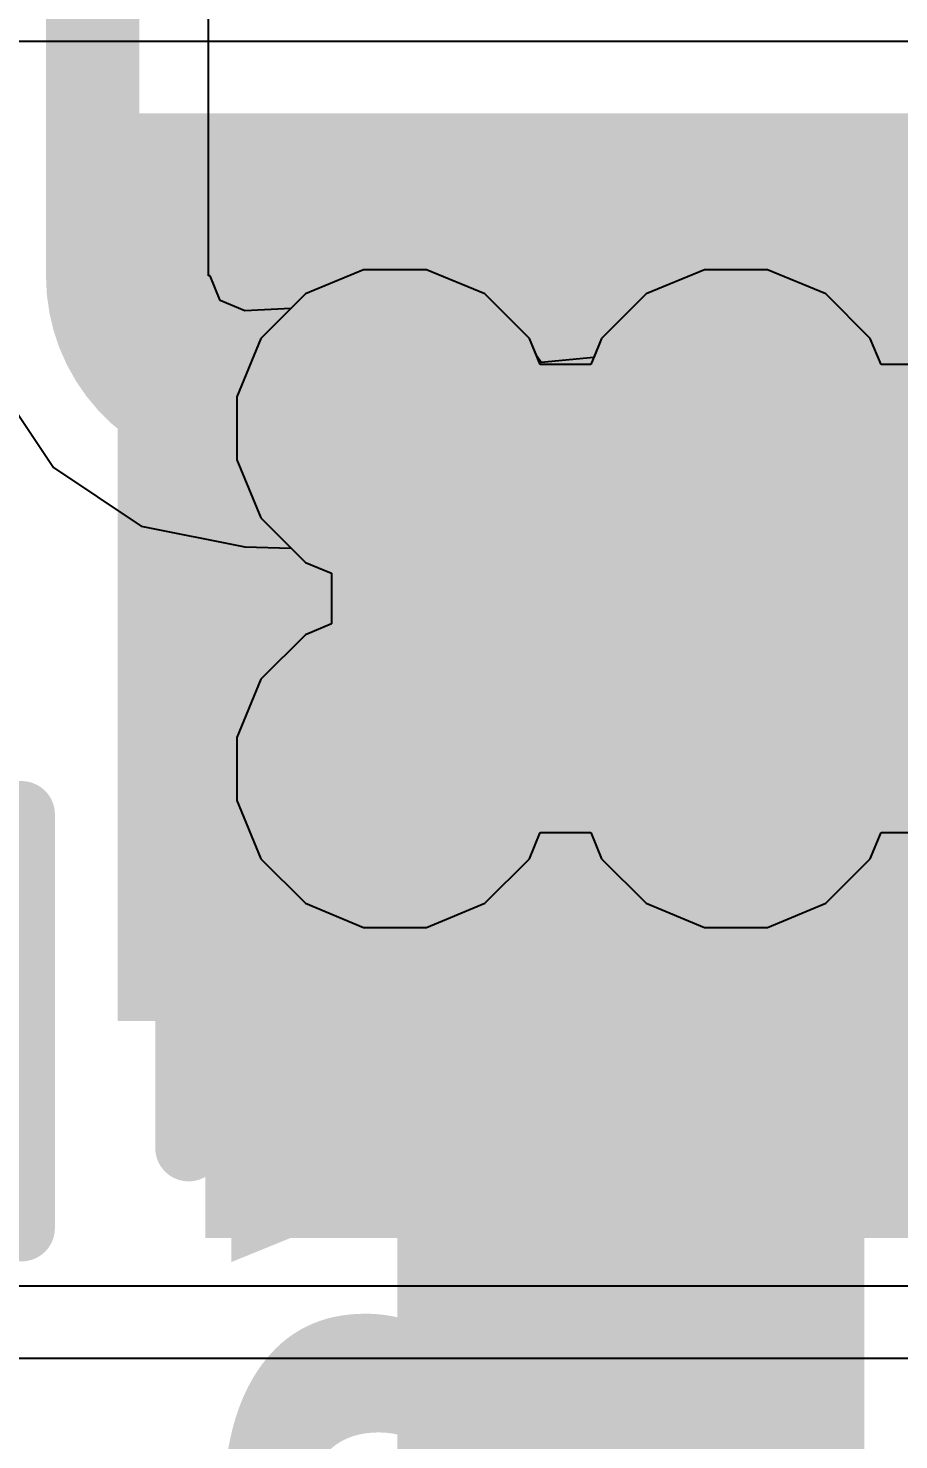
# Model space of a CAD drawing. Header units: inches. Extents: x -6 to 283, y -12 to 154.
# Drawn here: x 12.953 to 14.61, y -9.045 to -6.358 of the extents above; entities that cross this region are included whole.
import ezdxf

# ---------------------------------------------------------------- set-up
doc = ezdxf.new("R2010")
doc.units = ezdxf.units.IN
for name, color, linetype in [('Bottom Layer', 5, 'Continuous'), ('Bottom Overlay', 54, 'Continuous'), ('Bottom Paste', 16, 'Continuous'), ('Bottom Solder', 6, 'Continuous'), ('Drill Drawing', 1, 'Continuous'), ('GND-1', 16, 'Continuous'), ('GND-2', 90, 'Continuous'), ('GND-3', 216, 'Continuous'), ('GND-4', 54, 'Continuous'), ('PWR-1', 156, 'Continuous'), ('PWR-2', 130, 'Continuous'), ('Signal L1', 76, 'Continuous'), ('Signal L2', 6, 'Continuous'), ('Top Layer', 1, 'Continuous'), ('Top Overlay', 2, 'Continuous'), ('Via Holes', 16, 'Continuous')]:
    doc.layers.add(name, color=color, linetype=linetype)
doc.styles.add('Arial Black_Bold', font='', dxfattribs={"height": 0.2})
doc.styles.get('Arial Black_Bold').set_extended_font_data('Arial Black', bold=True)

# ---------------------------------------------------------------- blocks, each defined once
blk = doc.blocks.new('C___0603_B_401')
at = {"layer": 'Bottom Layer'}
for points in [[(-1.143, -0.4445), (-1.143, 0.4445), (-0.381, 0.4445), (-0.381, -0.4445)], [(0.381, -0.4445), (0.381, 0.4445), (1.143, 0.4445), (1.143, -0.4445)]]:
    blk.add_hatch(color=5, dxfattribs=at).paths.add_polyline_path(points)
at = {"layer": 'Bottom Paste'}
for points in [[(-1.143, -0.4445), (-1.143, 0.4445), (-0.381, 0.4445), (-0.381, -0.4445)], [(0.381, -0.4445), (0.381, 0.4445), (1.143, 0.4445), (1.143, -0.4445)]]:
    blk.add_hatch(color=16, dxfattribs=at).paths.add_polyline_path(points)
at = {"layer": 'Bottom Solder'}
for points in [[(-1.203, -0.5045), (-1.203, 0.5045), (-0.321, 0.5045), (-0.321, -0.5045)], [(0.321, -0.5045), (0.321, 0.5045), (1.203, 0.5045), (1.203, -0.5045)]]:
    blk.add_hatch(color=6, dxfattribs=at).paths.add_polyline_path(points)
at = {"layer": 'Bottom Overlay'}
for points in [[(-1.2446, 0.5334, 0.127, 0.127, 0), (-0.4572, 0.5334, 0.127, 0.127, 0)], [(-1.2446, 0.5334, 0.127, 0.127, 0), (-1.2446, -0.5334, 0.127, 0.127, 0)], [(0.4572, 0.5334, 0.127, 0.127, 0), (1.2446, 0.5334, 0.127, 0.127, 0)], [(1.2446, 0.5334, 0.127, 0.127, 0), (1.2446, -0.5334, 0.127, 0.127, 0)], [(-1.2446, -0.5334, 0.127, 0.127, 0), (-0.4572, -0.5334, 0.127, 0.127, 0)], [(0.4572, -0.5334, 0.127, 0.127, 0), (1.2446, -0.5334, 0.127, 0.127, 0)]]:
    blk.add_lwpolyline(points, format="xyseb", dxfattribs=at)
for points in [[(-1.2764, 0.5334, 0.0635, 0.0635, 1), (-1.2128, 0.5334, 0.0635, 0.0635, 1)], [(-1.2764, 0.5334, 0.0635, 0.0635, 1), (-1.2128, 0.5334, 0.0635, 0.0635, 1)], [(-0.4889, 0.5334, 0.0635, 0.0635, 1), (-0.4254, 0.5334, 0.0635, 0.0635, 1)], [(0.4254, 0.5334, 0.0635, 0.0635, 1), (0.4889, 0.5334, 0.0635, 0.0635, 1)], [(1.2128, 0.5334, 0.0635, 0.0635, 1), (1.2764, 0.5334, 0.0635, 0.0635, 1)], [(1.2128, 0.5334, 0.0635, 0.0635, 1), (1.2764, 0.5334, 0.0635, 0.0635, 1)], [(-1.2764, -0.5334, 0.0635, 0.0635, 1), (-1.2128, -0.5334, 0.0635, 0.0635, 1)], [(-1.2764, -0.5334, 0.0635, 0.0635, 1), (-1.2128, -0.5334, 0.0635, 0.0635, 1)], [(-0.4889, -0.5334, 0.0635, 0.0635, 1), (-0.4254, -0.5334, 0.0635, 0.0635, 1)], [(0.4254, -0.5334, 0.0635, 0.0635, 1), (0.4889, -0.5334, 0.0635, 0.0635, 1)], [(1.2128, -0.5334, 0.0635, 0.0635, 1), (1.2764, -0.5334, 0.0635, 0.0635, 1)], [(1.2128, -0.5334, 0.0635, 0.0635, 1), (1.2764, -0.5334, 0.0635, 0.0635, 1)]]:
    blk.add_lwpolyline(points, format="xyseb", close=True, dxfattribs=at)
blk = doc.blocks.new('C___0805_B_468')
at = {"layer": 'Bottom Layer'}
blk.add_hatch(color=5, dxfattribs=at).paths.add_polyline_path([(0.508, 0.762), (1.524, 0.762), (1.524, -0.762), (0.508, -0.762)])
at = {"layer": 'Bottom Paste'}
blk.add_hatch(color=16, dxfattribs=at).paths.add_polyline_path([(0.508, 0.762), (1.524, 0.762), (1.524, -0.762), (0.508, -0.762)])
at = {"layer": 'Bottom Solder'}
blk.add_hatch(color=6, dxfattribs=at).paths.add_polyline_path([(0.438, 0.832), (1.594, 0.832), (1.594, -0.832), (0.438, -0.832)])
at = {"layer": 'Bottom Overlay'}
for points in [[(0.6096, 0.8636, 0.127, 0.127, 0), (1.6256, 0.8636, 0.127, 0.127, 0)], [(1.6256, 0.8636, 0.127, 0.127, 0), (1.6256, -0.8636, 0.127, 0.127, 0)]]:
    blk.add_lwpolyline(points, format="xyseb", dxfattribs=at)
for points in [[(0.5778, 0.8636, 0.0635, 0.0635, 1), (0.6413, 0.8636, 0.0635, 0.0635, 1)], [(1.5938, 0.8636, 0.0635, 0.0635, 1), (1.6574, 0.8636, 0.0635, 0.0635, 1)], [(1.5938, 0.8636, 0.0635, 0.0635, 1), (1.6574, 0.8636, 0.0635, 0.0635, 1)]]:
    blk.add_lwpolyline(points, format="xyseb", close=True, dxfattribs=at)

msp = doc.modelspace()

# ---------------------------------------------------------------- hatches: boundary and pattern name
at = {"layer": 'Bottom Layer'}
h = msp.add_hatch(color=5, dxfattribs=at)
edge = h.paths.add_edge_path()
edge.add_arc((13.6514, -7.1192), 0.2, 0, 360)
h = msp.add_hatch(color=5, dxfattribs=at)
edge = h.paths.add_edge_path()
edge.add_arc((14.3002, -7.1192), 0.2, 0, 360)
h = msp.add_hatch(color=5, dxfattribs=at)
edge = h.paths.add_edge_path()
edge.add_arc((13.6514, -7.768), 0.2, 0, 360)
h = msp.add_hatch(color=5, dxfattribs=at)
edge = h.paths.add_edge_path()
edge.add_arc((14.3002, -7.768), 0.2, 0, 360)
at = {"layer": 'GND-1'}
h = msp.add_hatch(color=16, dxfattribs=at)
edge = h.paths.add_edge_path()
edge.add_arc((13.6514, -7.1192), 0.2, 0, 360)
h = msp.add_hatch(color=16, dxfattribs=at)
edge = h.paths.add_edge_path()
edge.add_arc((14.3002, -7.1192), 0.2, 0, 360)
h = msp.add_hatch(color=16, dxfattribs=at)
edge = h.paths.add_edge_path()
edge.add_arc((13.6514, -7.768), 0.2, 0, 360)
h = msp.add_hatch(color=16, dxfattribs=at)
edge = h.paths.add_edge_path()
edge.add_arc((14.3002, -7.768), 0.2, 0, 360)
at = {"layer": 'GND-2'}
h = msp.add_hatch(color=90, dxfattribs=at)
edge = h.paths.add_edge_path()
edge.add_arc((13.6514, -7.1192), 0.2, 0, 360)
h = msp.add_hatch(color=90, dxfattribs=at)
edge = h.paths.add_edge_path()
edge.add_arc((14.3002, -7.1192), 0.2, 0, 360)
h = msp.add_hatch(color=90, dxfattribs=at)
edge = h.paths.add_edge_path()
edge.add_arc((13.6514, -7.768), 0.2, 0, 360)
h = msp.add_hatch(color=90, dxfattribs=at)
edge = h.paths.add_edge_path()
edge.add_arc((14.3002, -7.768), 0.2, 0, 360)
at = {"layer": 'GND-3'}
h = msp.add_hatch(color=216, dxfattribs=at)
edge = h.paths.add_edge_path()
edge.add_arc((13.6514, -7.1192), 0.2, 0, 360)
h = msp.add_hatch(color=216, dxfattribs=at)
edge = h.paths.add_edge_path()
edge.add_arc((14.3002, -7.1192), 0.2, 0, 360)
h = msp.add_hatch(color=216, dxfattribs=at)
edge = h.paths.add_edge_path()
edge.add_arc((13.6514, -7.768), 0.2, 0, 360)
h = msp.add_hatch(color=216, dxfattribs=at)
edge = h.paths.add_edge_path()
edge.add_arc((14.3002, -7.768), 0.2, 0, 360)
at = {"layer": 'GND-4'}
h = msp.add_hatch(color=54, dxfattribs=at)
edge = h.paths.add_edge_path()
edge.add_arc((13.6514, -7.1192), 0.2, 0, 360)
h = msp.add_hatch(color=54, dxfattribs=at)
edge = h.paths.add_edge_path()
edge.add_arc((14.3002, -7.1192), 0.2, 0, 360)
h = msp.add_hatch(color=54, dxfattribs=at)
edge = h.paths.add_edge_path()
edge.add_arc((13.6514, -7.768), 0.2, 0, 360)
h = msp.add_hatch(color=54, dxfattribs=at)
edge = h.paths.add_edge_path()
edge.add_arc((14.3002, -7.768), 0.2, 0, 360)
at = {"layer": 'PWR-1'}
h = msp.add_hatch(color=156, dxfattribs=at)
edge = h.paths.add_edge_path()
edge.add_arc((13.6514, -7.1192), 0.2, 0, 360)
h = msp.add_hatch(color=156, dxfattribs=at)
edge = h.paths.add_edge_path()
edge.add_arc((14.3002, -7.1192), 0.2, 0, 360)
h = msp.add_hatch(color=156, dxfattribs=at)
edge = h.paths.add_edge_path()
edge.add_arc((13.6514, -7.768), 0.2, 0, 360)
h = msp.add_hatch(color=156, dxfattribs=at)
edge = h.paths.add_edge_path()
edge.add_arc((14.3002, -7.768), 0.2, 0, 360)
at = {"layer": 'PWR-2'}
h = msp.add_hatch(color=130, dxfattribs=at)
edge = h.paths.add_edge_path()
edge.add_arc((13.6514, -7.1192), 0.2, 0, 360)
h = msp.add_hatch(color=130, dxfattribs=at)
edge = h.paths.add_edge_path()
edge.add_arc((14.3002, -7.1192), 0.2, 0, 360)
h = msp.add_hatch(color=130, dxfattribs=at)
edge = h.paths.add_edge_path()
edge.add_arc((13.6514, -7.768), 0.2, 0, 360)
h = msp.add_hatch(color=130, dxfattribs=at)
edge = h.paths.add_edge_path()
edge.add_arc((14.3002, -7.768), 0.2, 0, 360)
at = {"layer": 'Signal L1'}
h = msp.add_hatch(color=76, dxfattribs=at)
edge = h.paths.add_edge_path()
edge.add_arc((13.6514, -7.1192), 0.2, 0, 360)
h = msp.add_hatch(color=76, dxfattribs=at)
edge = h.paths.add_edge_path()
edge.add_arc((14.3002, -7.1192), 0.2, 0, 360)
h = msp.add_hatch(color=76, dxfattribs=at)
edge = h.paths.add_edge_path()
edge.add_arc((13.6514, -7.768), 0.2, 0, 360)
h = msp.add_hatch(color=76, dxfattribs=at)
edge = h.paths.add_edge_path()
edge.add_arc((14.3002, -7.768), 0.2, 0, 360)
at = {"layer": 'Signal L2'}
h = msp.add_hatch(color=6, dxfattribs=at)
edge = h.paths.add_edge_path()
edge.add_arc((13.6514, -7.1192), 0.2, 0, 360)
h = msp.add_hatch(color=6, dxfattribs=at)
edge = h.paths.add_edge_path()
edge.add_arc((14.3002, -7.1192), 0.2, 0, 360)
h = msp.add_hatch(color=6, dxfattribs=at)
edge = h.paths.add_edge_path()
edge.add_arc((13.6514, -7.768), 0.2, 0, 360)
h = msp.add_hatch(color=6, dxfattribs=at)
edge = h.paths.add_edge_path()
edge.add_arc((14.3002, -7.768), 0.2, 0, 360)
at = {"layer": 'Top Layer'}
msp.add_hatch(color=1, dxfattribs=at).paths.add_polyline_path([(13.123, -8.2479), (15.8324, -8.2479), (15.8324, -6.52), (13.123, -6.52)])
h = msp.add_hatch(color=1, dxfattribs=at)
edge = h.paths.add_edge_path()
edge.add_arc((13.6514, -7.1192), 0.2, 0, 360)
h = msp.add_hatch(color=1, dxfattribs=at)
edge = h.paths.add_edge_path()
edge.add_arc((14.3002, -7.1192), 0.2, 0, 360)
h = msp.add_hatch(color=1, dxfattribs=at)
edge = h.paths.add_edge_path()
edge.add_arc((13.6514, -7.768), 0.2, 0, 360)
h = msp.add_hatch(color=1, dxfattribs=at)
edge = h.paths.add_edge_path()
edge.add_arc((14.3002, -7.768), 0.2, 0, 360)
at = {"layer": 'Via Holes'}
h = msp.add_hatch(color=7, dxfattribs=at)
edge = h.paths.add_edge_path()
edge.add_arc((13.6514, -7.1192), 0.1, 0, 360)
h = msp.add_hatch(color=7, dxfattribs=at)
edge = h.paths.add_edge_path()
edge.add_arc((14.3002, -7.1192), 0.1, 0, 360)
h = msp.add_hatch(color=7, dxfattribs=at)
edge = h.paths.add_edge_path()
edge.add_arc((13.6514, -7.768), 0.1, 0, 360)
h = msp.add_hatch(color=7, dxfattribs=at)
edge = h.paths.add_edge_path()
edge.add_arc((14.3002, -7.768), 0.1, 0, 360)

# ---------------------------------------------------------------- linework, layer by layer
at = {"layer": 'Bottom Layer'}
for p, q in [((11.38, -6.3826), (13.1364, -6.3826)), ((13.1364, -6.3826), (13.1364, -6.3826)), ((13.1364, -6.3826), (16.3019, -6.3826)), ((17.4629, -8.7523), (11.38, -8.7523)), ((11.38, -8.8898), (17.3254, -8.8898))]:
    msp.add_line(p, q, dxfattribs=at)
at = {"layer": 'Drill Drawing'}
for points in [[(13.3974, -6.8652, 0.0508, 0.0508, 0), (13.9054, -6.8652, 0.0508, 0.0508, 0)], [(13.3974, -7.3732, 0.0508, 0.0508, 0), (13.3974, -6.8652, 0.0508, 0.0508, 0)], [(13.9054, -7.3732, 0.0508, 0.0508, 0), (13.9054, -6.8652, 0.0508, 0.0508, 0)], [(14.0462, -6.8652, 0.0508, 0.0508, 0), (14.5542, -6.8652, 0.0508, 0.0508, 0)], [(14.0462, -7.3732, 0.0508, 0.0508, 0), (14.0462, -6.8652, 0.0508, 0.0508, 0)], [(14.5542, -7.3732, 0.0508, 0.0508, 0), (14.5542, -6.8652, 0.0508, 0.0508, 0)], [(13.3974, -7.3732, 0.0508, 0.0508, 0), (13.9054, -7.3732, 0.0508, 0.0508, 0)], [(14.0462, -7.3732, 0.0508, 0.0508, 0), (14.5542, -7.3732, 0.0508, 0.0508, 0)], [(13.3974, -7.514, 0.0508, 0.0508, 0), (13.9054, -7.514, 0.0508, 0.0508, 0)], [(13.3974, -8.022, 0.0508, 0.0508, 0), (13.3974, -7.514, 0.0508, 0.0508, 0)], [(13.9054, -8.022, 0.0508, 0.0508, 0), (13.9054, -7.514, 0.0508, 0.0508, 0)], [(14.0462, -7.514, 0.0508, 0.0508, 0), (14.5542, -7.514, 0.0508, 0.0508, 0)], [(14.0462, -8.022, 0.0508, 0.0508, 0), (14.0462, -7.514, 0.0508, 0.0508, 0)], [(14.5542, -8.022, 0.0508, 0.0508, 0), (14.5542, -7.514, 0.0508, 0.0508, 0)], [(13.3974, -8.022, 0.0508, 0.0508, 0), (13.9054, -8.022, 0.0508, 0.0508, 0)], [(14.0462, -8.022, 0.0508, 0.0508, 0), (14.5542, -8.022, 0.0508, 0.0508, 0)]]:
    msp.add_lwpolyline(points, format="xyseb", dxfattribs=at)
for points in [[(13.3847, -6.8652, 0.0254, 0.0254, 1), (13.4101, -6.8652, 0.0254, 0.0254, 1)], [(13.3847, -6.8652, 0.0254, 0.0254, 1), (13.4101, -6.8652, 0.0254, 0.0254, 1)], [(13.8927, -6.8652, 0.0254, 0.0254, 1), (13.9181, -6.8652, 0.0254, 0.0254, 1)], [(13.8927, -6.8652, 0.0254, 0.0254, 1), (13.9181, -6.8652, 0.0254, 0.0254, 1)], [(14.0335, -6.8652, 0.0254, 0.0254, 1), (14.0589, -6.8652, 0.0254, 0.0254, 1)], [(14.0335, -6.8652, 0.0254, 0.0254, 1), (14.0589, -6.8652, 0.0254, 0.0254, 1)], [(14.5415, -6.8652, 0.0254, 0.0254, 1), (14.5669, -6.8652, 0.0254, 0.0254, 1)], [(14.5415, -6.8652, 0.0254, 0.0254, 1), (14.5669, -6.8652, 0.0254, 0.0254, 1)], [(13.3847, -7.3732, 0.0254, 0.0254, 1), (13.4101, -7.3732, 0.0254, 0.0254, 1)], [(13.3847, -7.3732, 0.0254, 0.0254, 1), (13.4101, -7.3732, 0.0254, 0.0254, 1)], [(13.8927, -7.3732, 0.0254, 0.0254, 1), (13.9181, -7.3732, 0.0254, 0.0254, 1)], [(13.8927, -7.3732, 0.0254, 0.0254, 1), (13.9181, -7.3732, 0.0254, 0.0254, 1)], [(14.0335, -7.3732, 0.0254, 0.0254, 1), (14.0589, -7.3732, 0.0254, 0.0254, 1)], [(14.0335, -7.3732, 0.0254, 0.0254, 1), (14.0589, -7.3732, 0.0254, 0.0254, 1)], [(14.5415, -7.3732, 0.0254, 0.0254, 1), (14.5669, -7.3732, 0.0254, 0.0254, 1)], [(14.5415, -7.3732, 0.0254, 0.0254, 1), (14.5669, -7.3732, 0.0254, 0.0254, 1)], [(13.3847, -7.514, 0.0254, 0.0254, 1), (13.4101, -7.514, 0.0254, 0.0254, 1)], [(13.3847, -7.514, 0.0254, 0.0254, 1), (13.4101, -7.514, 0.0254, 0.0254, 1)], [(13.8927, -7.514, 0.0254, 0.0254, 1), (13.9181, -7.514, 0.0254, 0.0254, 1)], [(13.8927, -7.514, 0.0254, 0.0254, 1), (13.9181, -7.514, 0.0254, 0.0254, 1)], [(14.0335, -7.514, 0.0254, 0.0254, 1), (14.0589, -7.514, 0.0254, 0.0254, 1)], [(14.0335, -7.514, 0.0254, 0.0254, 1), (14.0589, -7.514, 0.0254, 0.0254, 1)], [(14.5415, -7.514, 0.0254, 0.0254, 1), (14.5669, -7.514, 0.0254, 0.0254, 1)], [(14.5415, -7.514, 0.0254, 0.0254, 1), (14.5669, -7.514, 0.0254, 0.0254, 1)], [(13.3847, -8.022, 0.0254, 0.0254, 1), (13.4101, -8.022, 0.0254, 0.0254, 1)], [(13.3847, -8.022, 0.0254, 0.0254, 1), (13.4101, -8.022, 0.0254, 0.0254, 1)], [(13.8927, -8.022, 0.0254, 0.0254, 1), (13.9181, -8.022, 0.0254, 0.0254, 1)], [(13.8927, -8.022, 0.0254, 0.0254, 1), (13.9181, -8.022, 0.0254, 0.0254, 1)], [(14.0335, -8.022, 0.0254, 0.0254, 1), (14.0589, -8.022, 0.0254, 0.0254, 1)], [(14.0335, -8.022, 0.0254, 0.0254, 1), (14.0589, -8.022, 0.0254, 0.0254, 1)], [(14.5415, -8.022, 0.0254, 0.0254, 1), (14.5669, -8.022, 0.0254, 0.0254, 1)], [(14.5415, -8.022, 0.0254, 0.0254, 1), (14.5669, -8.022, 0.0254, 0.0254, 1)]]:
    msp.add_lwpolyline(points, format="xyseb", close=True, dxfattribs=at)
at = {"layer": 'GND-1'}
for p, q in [((13.5914, -6.8176), (13.4806, -6.8635)), ((13.7114, -6.8176), (13.5914, -6.8176)), ((13.8223, -6.8635), (13.7114, -6.8176)), ((14.2402, -6.8176), (14.1294, -6.8635)), ((14.3602, -6.8176), (14.2402, -6.8176)), ((14.4711, -6.8635), (14.3602, -6.8176)), ((13.4806, -6.8635), (13.3957, -6.9483)), ((13.9071, -6.9483), (13.8223, -6.8635)), ((14.1294, -6.8635), (14.0445, -6.9483)), ((14.5559, -6.9483), (14.4711, -6.8635)), ((13.3957, -6.9483), (13.3498, -7.0592)), ((13.9277, -6.9981), (13.9071, -6.9483)), ((14.0445, -6.9483), (14.0239, -6.9981)), ((14.5765, -6.9981), (14.5559, -6.9483)), ((14.0239, -6.9981), (13.9277, -6.9981)), ((14.6728, -6.9981), (14.5765, -6.9981)), ((13.3498, -7.0592), (13.3498, -7.1791)), ((13.3498, -7.1791), (13.3957, -7.29)), ((13.3957, -7.29), (13.4806, -7.3748)), ((13.4806, -7.3748), (13.5303, -7.3954)), ((13.5303, -7.3954), (13.5303, -7.4917)), ((13.5303, -7.4917), (13.4806, -7.5123)), ((13.4806, -7.5123), (13.3957, -7.5971)), ((13.3957, -7.5971), (13.3498, -7.708)), ((13.3498, -7.708), (13.3498, -7.828)), ((13.3498, -7.828), (13.3957, -7.9388)), ((13.9071, -7.9388), (13.9277, -7.8891)), ((13.9277, -7.8891), (14.0239, -7.8891)), ((14.0239, -7.8891), (14.0445, -7.9388)), ((14.5559, -7.9388), (14.5765, -7.8891)), ((14.5765, -7.8891), (14.6728, -7.8891)), ((13.3957, -7.9388), (13.4806, -8.0237)), ((13.8223, -8.0237), (13.9071, -7.9388)), ((14.0445, -7.9388), (14.1294, -8.0237)), ((14.4711, -8.0237), (14.5559, -7.9388)), ((13.4806, -8.0237), (13.5914, -8.0696)), ((13.7114, -8.0696), (13.8223, -8.0237)), ((14.1294, -8.0237), (14.2402, -8.0696)), ((14.3602, -8.0696), (14.4711, -8.0237)), ((13.5914, -8.0696), (13.7114, -8.0696)), ((14.2402, -8.0696), (14.3602, -8.0696))]:
    msp.add_line(p, q, dxfattribs=at)
at = {"layer": 'GND-2'}
for p, q in [((13.5914, -6.8176), (13.4806, -6.8635)), ((13.7114, -6.8176), (13.5914, -6.8176)), ((13.8223, -6.8635), (13.7114, -6.8176)), ((14.2402, -6.8176), (14.1294, -6.8635)), ((14.3602, -6.8176), (14.2402, -6.8176)), ((14.4711, -6.8635), (14.3602, -6.8176)), ((13.4806, -6.8635), (13.3957, -6.9483)), ((13.9071, -6.9483), (13.8223, -6.8635)), ((14.1294, -6.8635), (14.0445, -6.9483)), ((14.5559, -6.9483), (14.4711, -6.8635)), ((13.3957, -6.9483), (13.3498, -7.0592)), ((13.9277, -6.9981), (13.9071, -6.9483)), ((14.0445, -6.9483), (14.0239, -6.9981)), ((14.5765, -6.9981), (14.5559, -6.9483)), ((14.0239, -6.9981), (13.9277, -6.9981)), ((14.6728, -6.9981), (14.5765, -6.9981)), ((13.3498, -7.0592), (13.3498, -7.1791)), ((13.3498, -7.1791), (13.3957, -7.29)), ((13.3957, -7.29), (13.4806, -7.3748)), ((13.4806, -7.3748), (13.5303, -7.3954)), ((13.5303, -7.3954), (13.5303, -7.4917)), ((13.5303, -7.4917), (13.4806, -7.5123)), ((13.4806, -7.5123), (13.3957, -7.5971)), ((13.3957, -7.5971), (13.3498, -7.708)), ((13.3498, -7.708), (13.3498, -7.828)), ((13.3498, -7.828), (13.3957, -7.9388)), ((13.9071, -7.9388), (13.9277, -7.8891)), ((13.9277, -7.8891), (14.0239, -7.8891)), ((14.0239, -7.8891), (14.0445, -7.9388)), ((14.5559, -7.9388), (14.5765, -7.8891)), ((14.5765, -7.8891), (14.6728, -7.8891)), ((13.3957, -7.9388), (13.4806, -8.0237)), ((13.8223, -8.0237), (13.9071, -7.9388)), ((14.0445, -7.9388), (14.1294, -8.0237)), ((14.4711, -8.0237), (14.5559, -7.9388)), ((13.4806, -8.0237), (13.5914, -8.0696)), ((13.7114, -8.0696), (13.8223, -8.0237)), ((14.1294, -8.0237), (14.2402, -8.0696)), ((14.3602, -8.0696), (14.4711, -8.0237)), ((13.5914, -8.0696), (13.7114, -8.0696)), ((14.2402, -8.0696), (14.3602, -8.0696))]:
    msp.add_line(p, q, dxfattribs=at)
at = {"layer": 'GND-3'}
for p, q in [((13.5914, -6.8176), (13.4806, -6.8635)), ((13.7114, -6.8176), (13.5914, -6.8176)), ((13.8223, -6.8635), (13.7114, -6.8176)), ((14.2402, -6.8176), (14.1294, -6.8635)), ((14.3602, -6.8176), (14.2402, -6.8176)), ((14.4711, -6.8635), (14.3602, -6.8176)), ((13.4806, -6.8635), (13.3957, -6.9483)), ((13.9071, -6.9483), (13.8223, -6.8635)), ((14.1294, -6.8635), (14.0445, -6.9483)), ((14.5559, -6.9483), (14.4711, -6.8635)), ((13.3957, -6.9483), (13.3498, -7.0592)), ((13.9277, -6.9981), (13.9071, -6.9483)), ((14.0445, -6.9483), (14.0239, -6.9981)), ((14.5765, -6.9981), (14.5559, -6.9483)), ((14.0239, -6.9981), (13.9277, -6.9981)), ((14.6728, -6.9981), (14.5765, -6.9981)), ((13.3498, -7.0592), (13.3498, -7.1791)), ((13.3498, -7.1791), (13.3957, -7.29)), ((13.3957, -7.29), (13.4806, -7.3748)), ((13.4806, -7.3748), (13.5303, -7.3954)), ((13.5303, -7.3954), (13.5303, -7.4917)), ((13.5303, -7.4917), (13.4806, -7.5123)), ((13.4806, -7.5123), (13.3957, -7.5971)), ((13.3957, -7.5971), (13.3498, -7.708)), ((13.3498, -7.708), (13.3498, -7.828)), ((13.3498, -7.828), (13.3957, -7.9388)), ((13.9071, -7.9388), (13.9277, -7.8891)), ((13.9277, -7.8891), (14.0239, -7.8891)), ((14.0239, -7.8891), (14.0445, -7.9388)), ((14.5559, -7.9388), (14.5765, -7.8891)), ((14.5765, -7.8891), (14.6728, -7.8891)), ((13.3957, -7.9388), (13.4806, -8.0237)), ((13.8223, -8.0237), (13.9071, -7.9388)), ((14.0445, -7.9388), (14.1294, -8.0237)), ((14.4711, -8.0237), (14.5559, -7.9388)), ((13.4806, -8.0237), (13.5914, -8.0696)), ((13.7114, -8.0696), (13.8223, -8.0237)), ((14.1294, -8.0237), (14.2402, -8.0696)), ((14.3602, -8.0696), (14.4711, -8.0237)), ((13.5914, -8.0696), (13.7114, -8.0696)), ((14.2402, -8.0696), (14.3602, -8.0696))]:
    msp.add_line(p, q, dxfattribs=at)
at = {"layer": 'GND-4'}
for p, q in [((13.5914, -6.8176), (13.4806, -6.8635)), ((13.7114, -6.8176), (13.5914, -6.8176)), ((13.8223, -6.8635), (13.7114, -6.8176)), ((14.2402, -6.8176), (14.1294, -6.8635)), ((14.3602, -6.8176), (14.2402, -6.8176)), ((14.4711, -6.8635), (14.3602, -6.8176)), ((13.4806, -6.8635), (13.3957, -6.9483)), ((13.9071, -6.9483), (13.8223, -6.8635)), ((14.1294, -6.8635), (14.0445, -6.9483)), ((14.5559, -6.9483), (14.4711, -6.8635)), ((13.3957, -6.9483), (13.3498, -7.0592)), ((13.9277, -6.9981), (13.9071, -6.9483)), ((14.0445, -6.9483), (14.0239, -6.9981)), ((14.5765, -6.9981), (14.5559, -6.9483)), ((14.0239, -6.9981), (13.9277, -6.9981)), ((14.6728, -6.9981), (14.5765, -6.9981)), ((13.3498, -7.0592), (13.3498, -7.1791)), ((13.3498, -7.1791), (13.3957, -7.29)), ((13.3957, -7.29), (13.4806, -7.3748)), ((13.4806, -7.3748), (13.5303, -7.3954)), ((13.5303, -7.3954), (13.5303, -7.4917)), ((13.5303, -7.4917), (13.4806, -7.5123)), ((13.4806, -7.5123), (13.3957, -7.5971)), ((13.3957, -7.5971), (13.3498, -7.708)), ((13.3498, -7.708), (13.3498, -7.828)), ((13.3498, -7.828), (13.3957, -7.9388)), ((13.9071, -7.9388), (13.9277, -7.8891)), ((13.9277, -7.8891), (14.0239, -7.8891)), ((14.0239, -7.8891), (14.0445, -7.9388)), ((14.5559, -7.9388), (14.5765, -7.8891)), ((14.5765, -7.8891), (14.6728, -7.8891)), ((13.3957, -7.9388), (13.4806, -8.0237)), ((13.8223, -8.0237), (13.9071, -7.9388)), ((14.0445, -7.9388), (14.1294, -8.0237)), ((14.4711, -8.0237), (14.5559, -7.9388)), ((13.4806, -8.0237), (13.5914, -8.0696)), ((13.7114, -8.0696), (13.8223, -8.0237)), ((14.1294, -8.0237), (14.2402, -8.0696)), ((14.3602, -8.0696), (14.4711, -8.0237)), ((13.5914, -8.0696), (13.7114, -8.0696)), ((14.2402, -8.0696), (14.3602, -8.0696))]:
    msp.add_line(p, q, dxfattribs=at)
at = {"layer": 'PWR-1'}
for p, q in [((13.5914, -6.8176), (13.4806, -6.8635)), ((13.7114, -6.8176), (13.5914, -6.8176)), ((13.8223, -6.8635), (13.7114, -6.8176)), ((14.2402, -6.8176), (14.1294, -6.8635)), ((14.3602, -6.8176), (14.2402, -6.8176)), ((14.4711, -6.8635), (14.3602, -6.8176)), ((13.4806, -6.8635), (13.3957, -6.9483)), ((13.9071, -6.9483), (13.8223, -6.8635)), ((14.1294, -6.8635), (14.0445, -6.9483)), ((14.5559, -6.9483), (14.4711, -6.8635)), ((13.3957, -6.9483), (13.3498, -7.0592)), ((13.9277, -6.9981), (13.9071, -6.9483)), ((14.0445, -6.9483), (14.0239, -6.9981)), ((14.5765, -6.9981), (14.5559, -6.9483)), ((14.0239, -6.9981), (13.9277, -6.9981)), ((14.6728, -6.9981), (14.5765, -6.9981)), ((13.3498, -7.0592), (13.3498, -7.1791)), ((13.3498, -7.1791), (13.3957, -7.29)), ((13.3957, -7.29), (13.4806, -7.3748)), ((13.4806, -7.3748), (13.5303, -7.3954)), ((13.5303, -7.3954), (13.5303, -7.4917)), ((13.5303, -7.4917), (13.4806, -7.5123)), ((13.4806, -7.5123), (13.3957, -7.5971)), ((13.3957, -7.5971), (13.3498, -7.708)), ((13.3498, -7.708), (13.3498, -7.828)), ((13.3498, -7.828), (13.3957, -7.9388)), ((13.9071, -7.9388), (13.9277, -7.8891)), ((13.9277, -7.8891), (14.0239, -7.8891)), ((14.0239, -7.8891), (14.0445, -7.9388)), ((14.5559, -7.9388), (14.5765, -7.8891)), ((14.5765, -7.8891), (14.6728, -7.8891)), ((13.3957, -7.9388), (13.4806, -8.0237)), ((13.8223, -8.0237), (13.9071, -7.9388)), ((14.0445, -7.9388), (14.1294, -8.0237)), ((14.4711, -8.0237), (14.5559, -7.9388)), ((13.4806, -8.0237), (13.5914, -8.0696)), ((13.7114, -8.0696), (13.8223, -8.0237)), ((14.1294, -8.0237), (14.2402, -8.0696)), ((14.3602, -8.0696), (14.4711, -8.0237)), ((13.5914, -8.0696), (13.7114, -8.0696)), ((14.2402, -8.0696), (14.3602, -8.0696))]:
    msp.add_line(p, q, dxfattribs=at)
at = {"layer": 'Signal L1'}
for p, q in [((13.2958, -6.8294), (13.2958, -5.8767)), ((13.5914, -6.8176), (13.4806, -6.8635)), ((13.7114, -6.8176), (13.5914, -6.8176)), ((13.8223, -6.8635), (13.7114, -6.8176)), ((14.2402, -6.8176), (14.1294, -6.8635)), ((14.3602, -6.8176), (14.2402, -6.8176)), ((14.4711, -6.8635), (14.3602, -6.8176)), ((13.2992, -6.8294), (13.2958, -6.8294)), ((13.3186, -6.8762), (13.2992, -6.8294)), ((13.3654, -6.8956), (13.3186, -6.8762)), ((13.4806, -6.8635), (13.4526, -6.8915)), ((13.9071, -6.9483), (13.8223, -6.8635)), ((14.1294, -6.8635), (14.0445, -6.9483)), ((14.5559, -6.9483), (14.4711, -6.8635)), ((13.4526, -6.8915), (13.3654, -6.8956)), ((13.9211, -6.9821), (13.9071, -6.9483)), ((14.0445, -6.9483), (14.0296, -6.9844)), ((14.5765, -6.9981), (14.5559, -6.9483)), ((13.9293, -6.9943), (13.9211, -6.9821)), ((14.0296, -6.9844), (13.9293, -6.9943)), ((14.6728, -6.9981), (14.5765, -6.9981)), ((12.8891, -7.0267), (13.0008, -7.194)), ((13.0008, -7.194), (13.1681, -7.3057)), ((13.1681, -7.3057), (13.3654, -7.345)), ((13.3654, -7.345), (13.3654, -7.345)), ((13.3654, -7.345), (13.4532, -7.3475)), ((13.4532, -7.3475), (13.4806, -7.3748)), ((13.4806, -7.3748), (13.5303, -7.3954)), ((13.5303, -7.3954), (13.5303, -7.4917)), ((13.5303, -7.4917), (13.4806, -7.5123)), ((13.4806, -7.5123), (13.3957, -7.5971)), ((13.3957, -7.5971), (13.3498, -7.708)), ((13.3498, -7.708), (13.3498, -7.828)), ((13.3498, -7.828), (13.3957, -7.9388)), ((13.9071, -7.9388), (13.9277, -7.8891)), ((13.9277, -7.8891), (14.0239, -7.8891)), ((14.0239, -7.8891), (14.0445, -7.9388)), ((14.5559, -7.9388), (14.5765, -7.8891)), ((14.5765, -7.8891), (14.6728, -7.8891)), ((13.3957, -7.9388), (13.4806, -8.0237)), ((13.8223, -8.0237), (13.9071, -7.9388)), ((14.0445, -7.9388), (14.1294, -8.0237)), ((14.4711, -8.0237), (14.5559, -7.9388)), ((13.4806, -8.0237), (13.5914, -8.0696)), ((13.7114, -8.0696), (13.8223, -8.0237)), ((14.1294, -8.0237), (14.2402, -8.0696)), ((14.3602, -8.0696), (14.4711, -8.0237)), ((13.5914, -8.0696), (13.7114, -8.0696)), ((14.2402, -8.0696), (14.3602, -8.0696))]:
    msp.add_line(p, q, dxfattribs=at)
for points in [[(13.0756, -6.8294, 0.1778, 0.1778, 0), (13.0756, -3.5109, 0.1778, 0.1778, 0)], [(13.3654, -7.1192, 0.1778, 0.1778, -0.414214), (13.0756, -6.8294, 0.1778, 0.1778, 0)], [(13.3654, -7.1192, 0.1778, 0.1778, 0), (13.6514, -7.1192, 0.1778, 0.1778, 0)], [(13.6514, -7.1192, 0.1778, 0.1778, 0), (13.753, -7.1192, 0.1778, 0.1778, 0)]]:
    msp.add_lwpolyline(points, format="xyseb", dxfattribs=at)
for points in [[(13.0312, -6.8294, 0.0889, 0.0889, 1), (13.1201, -6.8294, 0.0889, 0.0889, 1)], [(13.0312, -6.8294, 0.0889, 0.0889, 1), (13.1201, -6.8294, 0.0889, 0.0889, 1)], [(13.3209, -7.1192, 0.0889, 0.0889, 1), (13.4098, -7.1192, 0.0889, 0.0889, 1)], [(13.3209, -7.1192, 0.0889, 0.0889, 1), (13.4098, -7.1192, 0.0889, 0.0889, 1)], [(13.607, -7.1192, 0.0889, 0.0889, 1), (13.6959, -7.1192, 0.0889, 0.0889, 1)], [(13.607, -7.1192, 0.0889, 0.0889, 1), (13.6959, -7.1192, 0.0889, 0.0889, 1)], [(13.7086, -7.1192, 0.0889, 0.0889, 1), (13.7975, -7.1192, 0.0889, 0.0889, 1)]]:
    msp.add_lwpolyline(points, format="xyseb", close=True, dxfattribs=at)
at = {"layer": 'Signal L2'}
for p, q in [((13.5914, -6.8176), (13.4806, -6.8635)), ((13.7114, -6.8176), (13.5914, -6.8176)), ((13.8223, -6.8635), (13.7114, -6.8176)), ((14.2402, -6.8176), (14.1294, -6.8635)), ((14.3602, -6.8176), (14.2402, -6.8176)), ((14.4711, -6.8635), (14.3602, -6.8176)), ((13.4806, -6.8635), (13.3957, -6.9483)), ((13.9071, -6.9483), (13.8223, -6.8635)), ((14.1294, -6.8635), (14.0445, -6.9483)), ((14.5559, -6.9483), (14.4711, -6.8635)), ((13.3957, -6.9483), (13.3498, -7.0592)), ((13.9277, -6.9981), (13.9071, -6.9483)), ((14.0445, -6.9483), (14.0239, -6.9981)), ((14.5765, -6.9981), (14.5559, -6.9483)), ((14.0239, -6.9981), (13.9277, -6.9981)), ((14.6728, -6.9981), (14.5765, -6.9981)), ((13.3498, -7.0592), (13.3498, -7.1791)), ((13.3498, -7.1791), (13.3957, -7.29)), ((13.3957, -7.29), (13.4806, -7.3748)), ((13.4806, -7.3748), (13.5303, -7.3954)), ((13.5303, -7.3954), (13.5303, -7.4917)), ((13.5303, -7.4917), (13.4806, -7.5123)), ((13.4806, -7.5123), (13.3957, -7.5971)), ((13.3957, -7.5971), (13.3498, -7.708)), ((13.3498, -7.708), (13.3498, -7.828)), ((13.3498, -7.828), (13.3957, -7.9388)), ((13.9071, -7.9388), (13.9277, -7.8891)), ((13.9277, -7.8891), (14.0239, -7.8891)), ((14.0239, -7.8891), (14.0445, -7.9388)), ((14.5559, -7.9388), (14.5765, -7.8891)), ((14.5765, -7.8891), (14.6728, -7.8891)), ((13.3957, -7.9388), (13.4806, -8.0237)), ((13.8223, -8.0237), (13.9071, -7.9388)), ((14.0445, -7.9388), (14.1294, -8.0237)), ((14.4711, -8.0237), (14.5559, -7.9388)), ((13.4806, -8.0237), (13.5914, -8.0696)), ((13.7114, -8.0696), (13.8223, -8.0237)), ((14.1294, -8.0237), (14.2402, -8.0696)), ((14.3602, -8.0696), (14.4711, -8.0237)), ((13.5914, -8.0696), (13.7114, -8.0696)), ((14.2402, -8.0696), (14.3602, -8.0696))]:
    msp.add_line(p, q, dxfattribs=at)
at = {"layer": 'Top Layer'}
msp.add_lwpolyline([(14.0998, -10.5824, 0.889, 0.889, 0), (14.0998, -7.2616, 0.889, 0.889, 0)], format="xyseb", dxfattribs=at)
msp.add_lwpolyline([(13.8775, -7.2616, 0.4445, 0.4445, 1), (14.322, -7.2616, 0.4445, 0.4445, 1)], format="xyseb", close=True, dxfattribs=at)

# ---------------------------------------------------------------- block references
at = {"rotation": 90}
for name, p in [('C___0805_B_468', (14.1219, -9.0991)), ('C___0603_B_401', (12.4068, -9.0991))]:
    msp.add_blockref(name, p, dxfattribs=at)

# ---------------------------------------------------------------- texts
at = {"layer": 'Top Overlay', "style": 'Arial Black_Bold'}
msp.add_text('3V3', height=1.016, rotation=90, dxfattribs=at).set_placement((14.3557, -9.6212))

doc.saveas('drawing.dxf')
